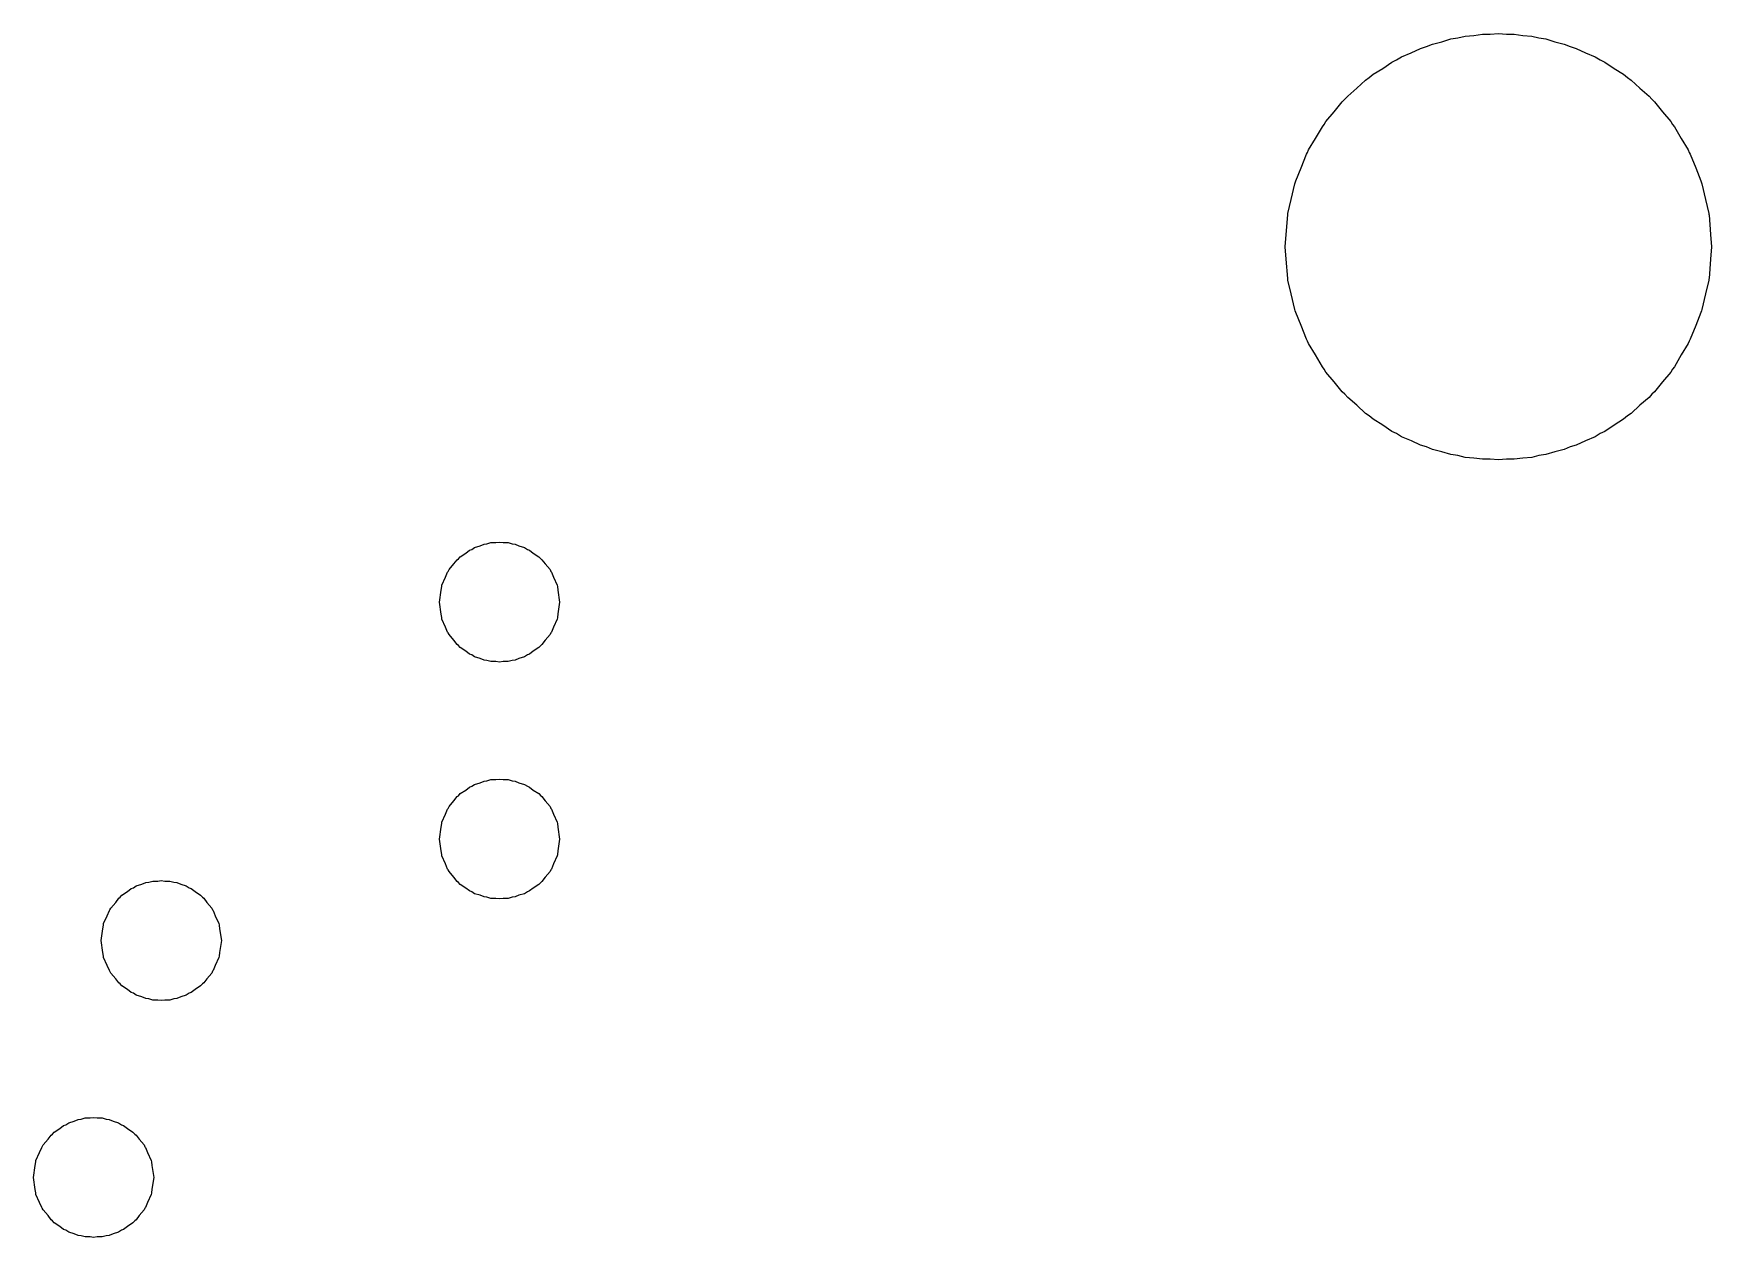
# Model space of a CAD drawing. Extents: x -3.89 to 1.02, y -1.82 to 1.02.
# Drawn here: x -3.3378 to -2.8417, y -0.8877 to -0.532 of the extents above; entities that cross this region are included whole.
import ezdxf

# ---------------------------------------------------------------- set-up
doc = ezdxf.new("R2010")
doc.units = 0
doc.header["$MEASUREMENT"] = 0
doc.layers.add('BLACK', color=7, linetype='CONTINUOUS')

msp = doc.modelspace()

# ---------------------------------------------------------------- linework, layer by layer
at = {"layer": 'BLACK', "linetype": 'CONTINUOUS'}
for p, q in [((-2.926, -0.53584), (-2.92419, -0.53509)), ((-2.92419, -0.53509), (-2.92139, -0.53442)), ((-2.92139, -0.53442), (-2.91874, -0.5336)), ((-2.91874, -0.5336), (-2.91671, -0.53329)), ((-2.91671, -0.53329), (-2.91458, -0.53278)), ((-2.91458, -0.53278), (-2.91194, -0.53258)), ((-2.91194, -0.53258), (-2.90943, -0.5322)), ((-2.90943, -0.5322), (-2.90714, -0.5322)), ((-2.90714, -0.5322), (-2.90472, -0.53201)), ((-2.90472, -0.53201), (-2.90231, -0.5322)), ((-2.90231, -0.5322), (-2.90002, -0.5322)), ((-2.90002, -0.5322), (-2.89751, -0.53258)), ((-2.89751, -0.53258), (-2.89487, -0.53278)), ((-2.89487, -0.53278), (-2.89274, -0.53329)), ((-2.89274, -0.53329), (-2.89071, -0.5336)), ((-2.89071, -0.5336), (-2.88806, -0.53442)), ((-2.88806, -0.53442), (-2.88526, -0.53509)), ((-2.88526, -0.53509), (-2.88345, -0.53584)), ((-2.93891, -0.5423), (-2.93621, -0.54046)), ((-2.93621, -0.54046), (-2.93479, -0.53978)), ((-2.93479, -0.53978), (-2.93332, -0.53887)), ((-2.93332, -0.53887), (-2.93046, -0.53769)), ((-2.93046, -0.53769), (-2.92773, -0.53638)), ((-2.92773, -0.53638), (-2.926, -0.53584)), ((-2.88345, -0.53584), (-2.88172, -0.53638)), ((-2.88172, -0.53638), (-2.87899, -0.53769)), ((-2.87899, -0.53769), (-2.87613, -0.53887)), ((-2.87613, -0.53887), (-2.87466, -0.53978)), ((-2.87466, -0.53978), (-2.87324, -0.54046)), ((-2.87324, -0.54046), (-2.87053, -0.5423)), ((-2.94399, -0.54576), (-2.94289, -0.54501)), ((-2.94289, -0.54501), (-2.94175, -0.54404)), ((-2.94175, -0.54404), (-2.93891, -0.5423)), ((-2.87053, -0.5423), (-2.8677, -0.54404)), ((-2.8677, -0.54404), (-2.86656, -0.54501)), ((-2.86656, -0.54501), (-2.86546, -0.54576)), ((-2.95009, -0.55142), (-2.94927, -0.55046)), ((-2.94927, -0.55046), (-2.94657, -0.54815)), ((-2.94657, -0.54815), (-2.94399, -0.54576)), ((-2.86546, -0.54576), (-2.86288, -0.54815)), ((-2.86288, -0.54815), (-2.86018, -0.55046)), ((-2.86018, -0.55046), (-2.85936, -0.55142)), ((-2.95569, -0.55797), (-2.95325, -0.55512)), ((-2.95325, -0.55512), (-2.95089, -0.55216)), ((-2.95089, -0.55216), (-2.95009, -0.55142)), ((-2.85936, -0.55142), (-2.85856, -0.55216)), ((-2.85856, -0.55216), (-2.8562, -0.55512)), ((-2.8562, -0.55512), (-2.85376, -0.55797)), ((-2.95878, -0.56303), (-2.95676, -0.55952)), ((-2.95676, -0.55952), (-2.95622, -0.55885)), ((-2.95622, -0.55885), (-2.95569, -0.55797)), ((-2.85376, -0.55797), (-2.85323, -0.55885)), ((-2.85323, -0.55885), (-2.85269, -0.55952)), ((-2.85269, -0.55952), (-2.85066, -0.56303)), ((-2.96085, -0.5664), (-2.95878, -0.56303)), ((-2.85066, -0.56303), (-2.8486, -0.5664)), ((-2.96305, -0.57172), (-2.96147, -0.56768)), ((-2.96147, -0.56768), (-2.96115, -0.56713)), ((-2.96115, -0.56713), (-2.96085, -0.5664)), ((-2.8486, -0.5664), (-2.84829, -0.56713)), ((-2.84829, -0.56713), (-2.84798, -0.56768)), ((-2.84798, -0.56768), (-2.84639, -0.57172)), ((-2.96463, -0.57553), (-2.96305, -0.57172)), ((-2.84639, -0.57172), (-2.84482, -0.57553)), ((-2.96596, -0.58105), (-2.9649, -0.57644)), ((-2.9649, -0.57644), (-2.96476, -0.57608)), ((-2.96476, -0.57608), (-2.96463, -0.57553)), ((-2.84482, -0.57553), (-2.84468, -0.57608)), ((-2.84468, -0.57608), (-2.84454, -0.57644)), ((-2.84454, -0.57644), (-2.84349, -0.58106)), ((-2.96697, -0.58547), (-2.96694, -0.58515)), ((-2.96694, -0.58515), (-2.96596, -0.58105)), ((-2.84349, -0.58106), (-2.84251, -0.58515)), ((-2.84251, -0.58515), (-2.84248, -0.58547)), ((-2.96743, -0.59133), (-2.967, -0.58561)), ((-2.967, -0.58561), (-2.96697, -0.58547)), ((-2.84248, -0.58547), (-2.84245, -0.58561)), ((-2.84245, -0.58561), (-2.84202, -0.59134)), ((-2.96772, -0.595), (-2.96743, -0.59133)), ((-2.96743, -0.59867), (-2.96772, -0.595)), ((-2.84202, -0.59134), (-2.84173, -0.595)), ((-2.84173, -0.595), (-2.84202, -0.59866)), ((-2.967, -0.60439), (-2.96743, -0.59867)), ((-2.84202, -0.59866), (-2.84245, -0.60439)), ((-2.96697, -0.60453), (-2.967, -0.60439)), ((-2.96694, -0.60485), (-2.96697, -0.60453)), ((-2.96596, -0.60895), (-2.96694, -0.60485)), ((-2.84251, -0.60485), (-2.84349, -0.60894)), ((-2.84248, -0.60453), (-2.84251, -0.60485)), ((-2.84245, -0.60439), (-2.84248, -0.60453)), ((-2.9649, -0.61356), (-2.96596, -0.60895)), ((-2.84349, -0.60894), (-2.84454, -0.61356)), ((-2.96476, -0.61392), (-2.9649, -0.61356)), ((-2.96463, -0.61447), (-2.96476, -0.61392)), ((-2.96305, -0.61828), (-2.96463, -0.61447)), ((-2.84482, -0.61447), (-2.84639, -0.61828)), ((-2.84468, -0.61392), (-2.84482, -0.61447)), ((-2.84454, -0.61356), (-2.84468, -0.61392)), ((-2.96147, -0.62233), (-2.96305, -0.61828)), ((-2.84639, -0.61828), (-2.84798, -0.62233)), ((-2.96115, -0.62287), (-2.96147, -0.62233)), ((-2.96085, -0.6236), (-2.96115, -0.62287)), ((-2.95878, -0.62697), (-2.96085, -0.6236)), ((-2.8486, -0.6236), (-2.85066, -0.62697)), ((-2.84829, -0.62287), (-2.8486, -0.6236)), ((-2.84798, -0.62233), (-2.84829, -0.62287)), ((-2.95676, -0.63048), (-2.95878, -0.62697)), ((-2.85066, -0.62697), (-2.85269, -0.63048)), ((-2.95622, -0.63115), (-2.95676, -0.63048)), ((-2.95569, -0.63203), (-2.95622, -0.63115)), ((-2.95324, -0.63488), (-2.95569, -0.63203)), ((-2.95089, -0.63784), (-2.95324, -0.63488)), ((-2.8562, -0.63488), (-2.85856, -0.63784)), ((-2.85376, -0.63203), (-2.8562, -0.63488)), ((-2.85323, -0.63115), (-2.85376, -0.63203)), ((-2.85269, -0.63048), (-2.85323, -0.63115)), ((-2.95009, -0.63858), (-2.95089, -0.63784)), ((-2.94927, -0.63954), (-2.95009, -0.63858)), ((-2.94657, -0.64185), (-2.94927, -0.63954)), ((-2.86018, -0.63954), (-2.86288, -0.64184)), ((-2.85936, -0.63858), (-2.86018, -0.63954)), ((-2.85856, -0.63784), (-2.85936, -0.63858)), ((-2.94399, -0.64424), (-2.94657, -0.64185)), ((-2.94289, -0.64499), (-2.94399, -0.64424)), ((-2.86546, -0.64424), (-2.86656, -0.64499)), ((-2.86288, -0.64184), (-2.86546, -0.64424)), ((-2.94175, -0.64596), (-2.94289, -0.64499)), ((-2.93891, -0.6477), (-2.94175, -0.64596)), ((-2.93621, -0.64954), (-2.93891, -0.6477)), ((-2.93479, -0.65022), (-2.93621, -0.64954)), ((-2.87324, -0.64954), (-2.87465, -0.65022)), ((-2.87053, -0.6477), (-2.87324, -0.64954)), ((-2.8677, -0.64596), (-2.87053, -0.6477)), ((-2.86656, -0.64499), (-2.8677, -0.64596)), ((-2.93332, -0.65113), (-2.93479, -0.65022)), ((-2.93045, -0.65231), (-2.93332, -0.65113)), ((-2.92773, -0.65363), (-2.93045, -0.65231)), ((-2.926, -0.65416), (-2.92773, -0.65363)), ((-2.92419, -0.65491), (-2.926, -0.65416)), ((-2.88345, -0.65416), (-2.88526, -0.65491)), ((-2.88172, -0.65363), (-2.88345, -0.65416)), ((-2.87899, -0.65231), (-2.88172, -0.65363)), ((-2.87613, -0.65113), (-2.87899, -0.65231)), ((-2.87465, -0.65022), (-2.87613, -0.65113)), ((-2.92139, -0.65558), (-2.92419, -0.65491)), ((-2.91874, -0.6564), (-2.92139, -0.65558)), ((-2.91671, -0.6567), (-2.91874, -0.6564)), ((-2.91458, -0.65722), (-2.91671, -0.6567)), ((-2.91194, -0.65742), (-2.91458, -0.65722)), ((-2.90943, -0.6578), (-2.91194, -0.65742)), ((-2.90714, -0.6578), (-2.90943, -0.6578)), ((-2.90472, -0.65799), (-2.90714, -0.6578)), ((-2.90231, -0.6578), (-2.90472, -0.65799)), ((-2.90002, -0.6578), (-2.90231, -0.6578)), ((-2.89751, -0.65742), (-2.90002, -0.6578)), ((-2.89487, -0.65722), (-2.89751, -0.65742)), ((-2.89274, -0.6567), (-2.89487, -0.65722)), ((-2.89071, -0.6564), (-2.89274, -0.6567)), ((-2.88806, -0.65558), (-2.89071, -0.6564)), ((-2.88526, -0.65491), (-2.88806, -0.65558)), ((-3.20886, -0.68466), (-3.20824, -0.68441)), ((-3.20824, -0.68441), (-3.20738, -0.68385)), ((-3.20738, -0.68385), (-3.20574, -0.68337)), ((-3.20574, -0.68337), (-3.20458, -0.68289)), ((-3.20458, -0.68289), (-3.20373, -0.68278)), ((-3.20373, -0.68278), (-3.20253, -0.68242)), ((-3.20253, -0.68242), (-3.20105, -0.68242)), ((-3.20105, -0.68242), (-3.2, -0.68229)), ((-3.2, -0.68229), (-3.19895, -0.68242)), ((-3.19895, -0.68242), (-3.19747, -0.68242)), ((-3.19747, -0.68242), (-3.19627, -0.68278)), ((-3.19627, -0.68278), (-3.19542, -0.68289)), ((-3.19542, -0.68289), (-3.19426, -0.68337)), ((-3.19426, -0.68337), (-3.19262, -0.68385)), ((-3.19262, -0.68385), (-3.19176, -0.68441)), ((-3.19176, -0.68441), (-3.19114, -0.68466)), ((-3.21494, -0.6904), (-3.21348, -0.68872)), ((-3.21348, -0.68872), (-3.21253, -0.68747)), ((-3.21253, -0.68747), (-3.21216, -0.68719)), ((-3.21216, -0.68719), (-3.21163, -0.68658)), ((-3.21163, -0.68658), (-3.20998, -0.68552)), ((-3.20998, -0.68552), (-3.20886, -0.68466)), ((-3.19114, -0.68466), (-3.19002, -0.68553)), ((-3.19002, -0.68553), (-3.18837, -0.68658)), ((-3.18837, -0.68658), (-3.18784, -0.68719)), ((-3.18784, -0.68719), (-3.18747, -0.68747)), ((-3.18747, -0.68747), (-3.18652, -0.68872)), ((-3.18652, -0.68872), (-3.18506, -0.6904)), ((-3.21704, -0.695), (-3.21596, -0.69265)), ((-3.21596, -0.69265), (-3.21534, -0.69114)), ((-3.21534, -0.69114), (-3.21518, -0.69094)), ((-3.21518, -0.69094), (-3.21494, -0.6904)), ((-3.18506, -0.6904), (-3.18482, -0.69094)), ((-3.18482, -0.69094), (-3.18466, -0.69114)), ((-3.18466, -0.69114), (-3.18404, -0.69265)), ((-3.18404, -0.69265), (-3.18296, -0.695)), ((-3.21776, -0.7), (-3.21725, -0.69649)), ((-3.21725, -0.69649), (-3.21711, -0.69542)), ((-3.21711, -0.69542), (-3.21709, -0.69537)), ((-3.21709, -0.69537), (-3.21704, -0.695)), ((-3.18296, -0.695), (-3.18291, -0.69537)), ((-3.18291, -0.69537), (-3.18289, -0.69542)), ((-3.18289, -0.69542), (-3.18275, -0.6965)), ((-3.18275, -0.6965), (-3.18224, -0.7)), ((-3.21725, -0.70351), (-3.21776, -0.7)), ((-3.21711, -0.70459), (-3.21725, -0.70351)), ((-3.18275, -0.7035), (-3.18289, -0.70459)), ((-3.18224, -0.7), (-3.18275, -0.7035)), ((-3.21709, -0.70463), (-3.21711, -0.70459)), ((-3.21704, -0.705), (-3.21709, -0.70463)), ((-3.21596, -0.70735), (-3.21704, -0.705)), ((-3.21534, -0.70886), (-3.21596, -0.70735)), ((-3.21518, -0.70906), (-3.21534, -0.70886)), ((-3.21494, -0.7096), (-3.21518, -0.70906)), ((-3.18482, -0.70906), (-3.18506, -0.7096)), ((-3.18466, -0.70886), (-3.18482, -0.70906)), ((-3.18404, -0.70735), (-3.18466, -0.70886)), ((-3.18296, -0.705), (-3.18404, -0.70735)), ((-3.18291, -0.70463), (-3.18296, -0.705)), ((-3.18289, -0.70459), (-3.18291, -0.70463)), ((-3.21348, -0.71128), (-3.21494, -0.7096)), ((-3.21253, -0.71252), (-3.21348, -0.71128)), ((-3.21216, -0.71281), (-3.21253, -0.71252)), ((-3.21163, -0.71342), (-3.21216, -0.71281)), ((-3.20998, -0.71447), (-3.21163, -0.71342)), ((-3.18837, -0.71342), (-3.19002, -0.71447)), ((-3.18784, -0.71281), (-3.18837, -0.71342)), ((-3.18747, -0.71252), (-3.18784, -0.71281)), ((-3.18652, -0.71128), (-3.18747, -0.71252)), ((-3.18506, -0.7096), (-3.18652, -0.71128)), ((-3.20886, -0.71534), (-3.20998, -0.71447)), ((-3.20824, -0.71559), (-3.20886, -0.71534)), ((-3.20738, -0.71615), (-3.20824, -0.71559)), ((-3.20574, -0.71663), (-3.20738, -0.71615)), ((-3.20458, -0.71711), (-3.20574, -0.71663)), ((-3.20373, -0.71722), (-3.20458, -0.71711)), ((-3.20253, -0.71757), (-3.20373, -0.71722)), ((-3.20105, -0.71757), (-3.20253, -0.71757)), ((-3.2, -0.71771), (-3.20105, -0.71757)), ((-3.19895, -0.71757), (-3.2, -0.71771)), ((-3.19747, -0.71757), (-3.19895, -0.71757)), ((-3.19627, -0.71722), (-3.19747, -0.71757)), ((-3.19542, -0.71711), (-3.19627, -0.71722)), ((-3.19426, -0.71663), (-3.19542, -0.71711)), ((-3.19262, -0.71615), (-3.19426, -0.71663)), ((-3.19176, -0.71559), (-3.19262, -0.71615)), ((-3.19114, -0.71534), (-3.19176, -0.71559)), ((-3.19002, -0.71447), (-3.19114, -0.71534)), ((-3.20824, -0.7544), (-3.20738, -0.75385)), ((-3.20738, -0.75385), (-3.20574, -0.75337)), ((-3.20574, -0.75337), (-3.20458, -0.75289)), ((-3.20458, -0.75289), (-3.20373, -0.75278)), ((-3.20373, -0.75278), (-3.20253, -0.75243)), ((-3.20253, -0.75243), (-3.20105, -0.75243)), ((-3.20105, -0.75243), (-3.2, -0.75229)), ((-3.2, -0.75229), (-3.19895, -0.75243)), ((-3.19895, -0.75243), (-3.19747, -0.75243)), ((-3.19747, -0.75243), (-3.19627, -0.75278)), ((-3.19627, -0.75278), (-3.19542, -0.75289)), ((-3.19542, -0.75289), (-3.19426, -0.75337)), ((-3.19426, -0.75337), (-3.19262, -0.75385)), ((-3.19262, -0.75385), (-3.19176, -0.7544)), ((-3.21494, -0.7604), (-3.21348, -0.75872)), ((-3.21348, -0.75872), (-3.21253, -0.75748)), ((-3.21253, -0.75748), (-3.21216, -0.75719)), ((-3.21216, -0.75719), (-3.21163, -0.75658)), ((-3.21163, -0.75658), (-3.20998, -0.75552)), ((-3.20998, -0.75552), (-3.20886, -0.75466)), ((-3.20886, -0.75466), (-3.20824, -0.7544)), ((-3.19176, -0.7544), (-3.19114, -0.75466)), ((-3.19114, -0.75466), (-3.19002, -0.75553)), ((-3.19002, -0.75553), (-3.18837, -0.75658)), ((-3.18837, -0.75658), (-3.18784, -0.75719)), ((-3.18784, -0.75719), (-3.18747, -0.75748)), ((-3.18747, -0.75748), (-3.18652, -0.75872)), ((-3.18652, -0.75872), (-3.18506, -0.7604)), ((-3.21704, -0.765), (-3.21596, -0.76265)), ((-3.21596, -0.76265), (-3.21534, -0.76114)), ((-3.21534, -0.76114), (-3.21518, -0.76094)), ((-3.21518, -0.76094), (-3.21494, -0.7604)), ((-3.18506, -0.7604), (-3.18482, -0.76094)), ((-3.18482, -0.76094), (-3.18466, -0.76114)), ((-3.18466, -0.76114), (-3.18404, -0.76265)), ((-3.18404, -0.76265), (-3.18296, -0.765)), ((-3.21776, -0.77), (-3.21725, -0.76649)), ((-3.21725, -0.76649), (-3.21711, -0.76541)), ((-3.21711, -0.76541), (-3.21709, -0.76537)), ((-3.21709, -0.76537), (-3.21704, -0.765)), ((-3.18296, -0.765), (-3.18291, -0.76537)), ((-3.18291, -0.76537), (-3.18289, -0.76541)), ((-3.18289, -0.76541), (-3.18275, -0.7665)), ((-3.18275, -0.7665), (-3.18224, -0.77)), ((-3.21725, -0.77351), (-3.21776, -0.77)), ((-3.21711, -0.77458), (-3.21725, -0.77351)), ((-3.18275, -0.7735), (-3.18289, -0.77458)), ((-3.18224, -0.77), (-3.18275, -0.7735)), ((-3.21709, -0.77463), (-3.21711, -0.77458)), ((-3.21704, -0.775), (-3.21709, -0.77463)), ((-3.21596, -0.77735), (-3.21704, -0.775)), ((-3.21534, -0.77886), (-3.21596, -0.77735)), ((-3.18404, -0.77735), (-3.18466, -0.77886)), ((-3.18296, -0.775), (-3.18404, -0.77735)), ((-3.18291, -0.77463), (-3.18296, -0.775)), ((-3.18289, -0.77458), (-3.18291, -0.77463)), ((-3.30738, -0.78385), (-3.30574, -0.78337)), ((-3.30574, -0.78337), (-3.30458, -0.78289)), ((-3.30458, -0.78289), (-3.30373, -0.78278)), ((-3.30373, -0.78278), (-3.30253, -0.78243)), ((-3.30253, -0.78243), (-3.30105, -0.78243)), ((-3.30105, -0.78243), (-3.3, -0.78229)), ((-3.3, -0.78229), (-3.29895, -0.78243)), ((-3.29895, -0.78243), (-3.29747, -0.78243)), ((-3.29747, -0.78243), (-3.29627, -0.78278)), ((-3.29627, -0.78278), (-3.29542, -0.78289)), ((-3.29542, -0.78289), (-3.29426, -0.78337)), ((-3.29426, -0.78337), (-3.29262, -0.78385)), ((-3.21518, -0.77906), (-3.21534, -0.77886)), ((-3.21494, -0.7796), (-3.21518, -0.77906)), ((-3.21348, -0.78128), (-3.21494, -0.7796)), ((-3.21253, -0.78253), (-3.21348, -0.78128)), ((-3.21216, -0.78281), (-3.21253, -0.78253)), ((-3.21163, -0.78342), (-3.21216, -0.78281)), ((-3.20998, -0.78448), (-3.21163, -0.78342)), ((-3.18837, -0.78342), (-3.19002, -0.78448)), ((-3.18784, -0.78281), (-3.18837, -0.78342)), ((-3.18747, -0.78253), (-3.18784, -0.78281)), ((-3.18652, -0.78128), (-3.18747, -0.78253)), ((-3.18506, -0.7796), (-3.18652, -0.78128)), ((-3.18482, -0.77906), (-3.18506, -0.7796)), ((-3.18466, -0.77886), (-3.18482, -0.77906)), ((-3.31348, -0.78872), (-3.31253, -0.78748)), ((-3.31253, -0.78748), (-3.31216, -0.78719)), ((-3.31216, -0.78719), (-3.31163, -0.78658)), ((-3.31163, -0.78658), (-3.30998, -0.78552)), ((-3.30998, -0.78552), (-3.30886, -0.78466)), ((-3.30886, -0.78466), (-3.30824, -0.78441)), ((-3.30824, -0.78441), (-3.30738, -0.78385)), ((-3.29262, -0.78385), (-3.29176, -0.78441)), ((-3.29176, -0.78441), (-3.29114, -0.78466)), ((-3.29114, -0.78466), (-3.29002, -0.78553)), ((-3.29002, -0.78553), (-3.28837, -0.78658)), ((-3.28837, -0.78658), (-3.28784, -0.78719)), ((-3.28784, -0.78719), (-3.28747, -0.78748)), ((-3.28747, -0.78748), (-3.28652, -0.78872)), ((-3.20886, -0.78534), (-3.20998, -0.78448)), ((-3.20824, -0.7856), (-3.20886, -0.78534)), ((-3.20738, -0.78615), (-3.20824, -0.7856)), ((-3.20574, -0.78663), (-3.20738, -0.78615)), ((-3.20458, -0.78711), (-3.20574, -0.78663)), ((-3.20373, -0.78722), (-3.20458, -0.78711)), ((-3.20253, -0.78758), (-3.20373, -0.78722)), ((-3.20105, -0.78758), (-3.20253, -0.78758)), ((-3.2, -0.78771), (-3.20105, -0.78758)), ((-3.19895, -0.78758), (-3.2, -0.78771)), ((-3.19747, -0.78758), (-3.19895, -0.78758)), ((-3.19627, -0.78722), (-3.19747, -0.78758)), ((-3.19542, -0.78711), (-3.19627, -0.78722)), ((-3.19426, -0.78663), (-3.19542, -0.78711)), ((-3.19262, -0.78615), (-3.19426, -0.78663)), ((-3.19176, -0.7856), (-3.19262, -0.78615)), ((-3.19114, -0.78534), (-3.19176, -0.7856)), ((-3.19002, -0.78448), (-3.19114, -0.78534)), ((-3.31704, -0.795), (-3.31596, -0.79265)), ((-3.31596, -0.79265), (-3.31534, -0.79114)), ((-3.31534, -0.79114), (-3.31518, -0.79094)), ((-3.31518, -0.79094), (-3.31494, -0.7904)), ((-3.31494, -0.7904), (-3.31348, -0.78872)), ((-3.28652, -0.78872), (-3.28506, -0.7904)), ((-3.28506, -0.7904), (-3.28482, -0.79094)), ((-3.28482, -0.79094), (-3.28466, -0.79114)), ((-3.28466, -0.79114), (-3.28404, -0.79265)), ((-3.28404, -0.79265), (-3.28296, -0.795)), ((-3.31776, -0.8), (-3.31725, -0.79649)), ((-3.31725, -0.79649), (-3.31711, -0.79541)), ((-3.31711, -0.79541), (-3.31709, -0.79537)), ((-3.31709, -0.79537), (-3.31704, -0.795)), ((-3.28296, -0.795), (-3.28291, -0.79537)), ((-3.28291, -0.79537), (-3.28289, -0.79541)), ((-3.28289, -0.79541), (-3.28275, -0.7965)), ((-3.28275, -0.7965), (-3.28224, -0.8)), ((-3.31725, -0.80351), (-3.31776, -0.8)), ((-3.31711, -0.80458), (-3.31725, -0.80351)), ((-3.28275, -0.8035), (-3.28289, -0.80458)), ((-3.28224, -0.8), (-3.28275, -0.8035)), ((-3.31709, -0.80463), (-3.31711, -0.80458)), ((-3.31704, -0.805), (-3.31709, -0.80463)), ((-3.31596, -0.80735), (-3.31704, -0.805)), ((-3.31534, -0.80886), (-3.31596, -0.80735)), ((-3.28404, -0.80735), (-3.28466, -0.80886)), ((-3.28296, -0.805), (-3.28404, -0.80735)), ((-3.28291, -0.80463), (-3.28296, -0.805)), ((-3.28289, -0.80458), (-3.28291, -0.80463)), ((-3.31518, -0.80906), (-3.31534, -0.80886)), ((-3.31494, -0.8096), (-3.31518, -0.80906)), ((-3.31348, -0.81128), (-3.31494, -0.8096)), ((-3.31253, -0.81253), (-3.31348, -0.81128)), ((-3.31216, -0.81281), (-3.31253, -0.81253)), ((-3.31163, -0.81342), (-3.31216, -0.81281)), ((-3.30998, -0.81447), (-3.31163, -0.81342)), ((-3.28837, -0.81342), (-3.29002, -0.81447)), ((-3.28784, -0.81281), (-3.28837, -0.81342)), ((-3.28747, -0.81253), (-3.28784, -0.81281)), ((-3.28652, -0.81128), (-3.28747, -0.81253)), ((-3.28506, -0.8096), (-3.28652, -0.81128)), ((-3.28482, -0.80906), (-3.28506, -0.8096)), ((-3.28466, -0.80886), (-3.28482, -0.80906)), ((-3.30886, -0.81534), (-3.30998, -0.81447)), ((-3.30824, -0.81559), (-3.30886, -0.81534)), ((-3.30738, -0.81615), (-3.30824, -0.81559)), ((-3.30574, -0.81663), (-3.30738, -0.81615)), ((-3.30458, -0.81711), (-3.30574, -0.81663)), ((-3.30373, -0.81722), (-3.30458, -0.81711)), ((-3.30253, -0.81758), (-3.30373, -0.81722)), ((-3.30105, -0.81758), (-3.30253, -0.81758)), ((-3.3, -0.81771), (-3.30105, -0.81758)), ((-3.29895, -0.81758), (-3.3, -0.81771)), ((-3.29747, -0.81758), (-3.29895, -0.81758)), ((-3.29627, -0.81722), (-3.29747, -0.81758)), ((-3.29542, -0.81711), (-3.29627, -0.81722)), ((-3.29426, -0.81663), (-3.29542, -0.81711)), ((-3.29262, -0.81615), (-3.29426, -0.81663)), ((-3.29176, -0.81559), (-3.29262, -0.81615)), ((-3.29114, -0.81534), (-3.29176, -0.81559)), ((-3.29002, -0.81447), (-3.29114, -0.81534)), ((-3.32574, -0.85337), (-3.32458, -0.85289)), ((-3.32458, -0.85289), (-3.32373, -0.85278)), ((-3.32373, -0.85278), (-3.32253, -0.85242)), ((-3.32253, -0.85242), (-3.32105, -0.85242)), ((-3.32105, -0.85242), (-3.32, -0.85229)), ((-3.32, -0.85229), (-3.31895, -0.85242)), ((-3.31895, -0.85242), (-3.31747, -0.85242)), ((-3.31747, -0.85242), (-3.31627, -0.85278)), ((-3.31627, -0.85278), (-3.31542, -0.85289)), ((-3.31542, -0.85289), (-3.31426, -0.85337)), ((-3.33348, -0.85872), (-3.33253, -0.85747)), ((-3.33253, -0.85747), (-3.33216, -0.85719)), ((-3.33216, -0.85719), (-3.33163, -0.85658)), ((-3.33163, -0.85658), (-3.32998, -0.85552)), ((-3.32998, -0.85552), (-3.32886, -0.85466)), ((-3.32886, -0.85466), (-3.32824, -0.8544)), ((-3.32824, -0.8544), (-3.32738, -0.85385)), ((-3.32738, -0.85385), (-3.32574, -0.85337)), ((-3.31426, -0.85337), (-3.31262, -0.85385)), ((-3.31262, -0.85385), (-3.31176, -0.8544)), ((-3.31176, -0.8544), (-3.31114, -0.85466)), ((-3.31114, -0.85466), (-3.31002, -0.85552)), ((-3.31002, -0.85552), (-3.30837, -0.85658)), ((-3.30837, -0.85658), (-3.30784, -0.85719)), ((-3.30784, -0.85719), (-3.30747, -0.85747)), ((-3.30747, -0.85747), (-3.30652, -0.85872)), ((-3.33704, -0.865), (-3.33596, -0.86265)), ((-3.33596, -0.86265), (-3.33534, -0.86114)), ((-3.33534, -0.86114), (-3.33518, -0.86094)), ((-3.33518, -0.86094), (-3.33494, -0.8604)), ((-3.33494, -0.8604), (-3.33348, -0.85872)), ((-3.30652, -0.85872), (-3.30506, -0.8604)), ((-3.30506, -0.8604), (-3.30482, -0.86094)), ((-3.30482, -0.86094), (-3.30466, -0.86114)), ((-3.30466, -0.86114), (-3.30404, -0.86265)), ((-3.30404, -0.86265), (-3.30296, -0.865)), ((-3.33776, -0.87), (-3.33725, -0.86649)), ((-3.33725, -0.86649), (-3.33711, -0.86542)), ((-3.33711, -0.86542), (-3.33709, -0.86537)), ((-3.33709, -0.86537), (-3.33704, -0.865)), ((-3.30296, -0.865), (-3.30291, -0.86537)), ((-3.30291, -0.86537), (-3.30289, -0.86542)), ((-3.30289, -0.86542), (-3.30275, -0.8665)), ((-3.30275, -0.8665), (-3.30224, -0.87)), ((-3.33725, -0.87351), (-3.33776, -0.87)), ((-3.30224, -0.87), (-3.30275, -0.8735)), ((-3.33711, -0.87458), (-3.33725, -0.87351)), ((-3.33709, -0.87463), (-3.33711, -0.87458)), ((-3.33704, -0.875), (-3.33709, -0.87463)), ((-3.33596, -0.87735), (-3.33704, -0.875)), ((-3.33534, -0.87886), (-3.33596, -0.87735)), ((-3.30404, -0.87735), (-3.30466, -0.87886)), ((-3.30296, -0.875), (-3.30404, -0.87735)), ((-3.30291, -0.87463), (-3.30296, -0.875)), ((-3.30289, -0.87458), (-3.30291, -0.87463)), ((-3.30275, -0.8735), (-3.30289, -0.87458)), ((-3.33518, -0.87906), (-3.33534, -0.87886)), ((-3.33494, -0.8796), (-3.33518, -0.87906)), ((-3.33348, -0.88128), (-3.33494, -0.8796)), ((-3.33253, -0.88253), (-3.33348, -0.88128)), ((-3.33216, -0.88281), (-3.33253, -0.88253)), ((-3.33163, -0.88342), (-3.33216, -0.88281)), ((-3.30784, -0.88281), (-3.30837, -0.88342)), ((-3.30747, -0.88253), (-3.30784, -0.88281)), ((-3.30652, -0.88128), (-3.30747, -0.88253)), ((-3.30506, -0.8796), (-3.30652, -0.88128)), ((-3.30482, -0.87906), (-3.30506, -0.8796)), ((-3.30466, -0.87886), (-3.30482, -0.87906)), ((-3.32998, -0.88448), (-3.33163, -0.88342)), ((-3.32886, -0.88534), (-3.32998, -0.88448)), ((-3.32824, -0.8856), (-3.32886, -0.88534)), ((-3.32738, -0.88615), (-3.32824, -0.8856)), ((-3.32574, -0.88663), (-3.32738, -0.88615)), ((-3.32458, -0.88711), (-3.32574, -0.88663)), ((-3.32373, -0.88722), (-3.32458, -0.88711)), ((-3.32253, -0.88758), (-3.32373, -0.88722)), ((-3.32105, -0.88758), (-3.32253, -0.88758)), ((-3.32, -0.88771), (-3.32105, -0.88758)), ((-3.31895, -0.88758), (-3.32, -0.88771)), ((-3.31747, -0.88758), (-3.31895, -0.88758)), ((-3.31627, -0.88722), (-3.31747, -0.88758)), ((-3.31542, -0.88711), (-3.31627, -0.88722)), ((-3.31426, -0.88663), (-3.31542, -0.88711)), ((-3.31262, -0.88615), (-3.31426, -0.88663)), ((-3.31176, -0.8856), (-3.31262, -0.88615)), ((-3.31114, -0.88534), (-3.31176, -0.8856)), ((-3.31002, -0.88448), (-3.31114, -0.88534)), ((-3.30837, -0.88342), (-3.31002, -0.88448))]:
    msp.add_line(p, q, dxfattribs=at)

doc.saveas('drawing.dxf')
